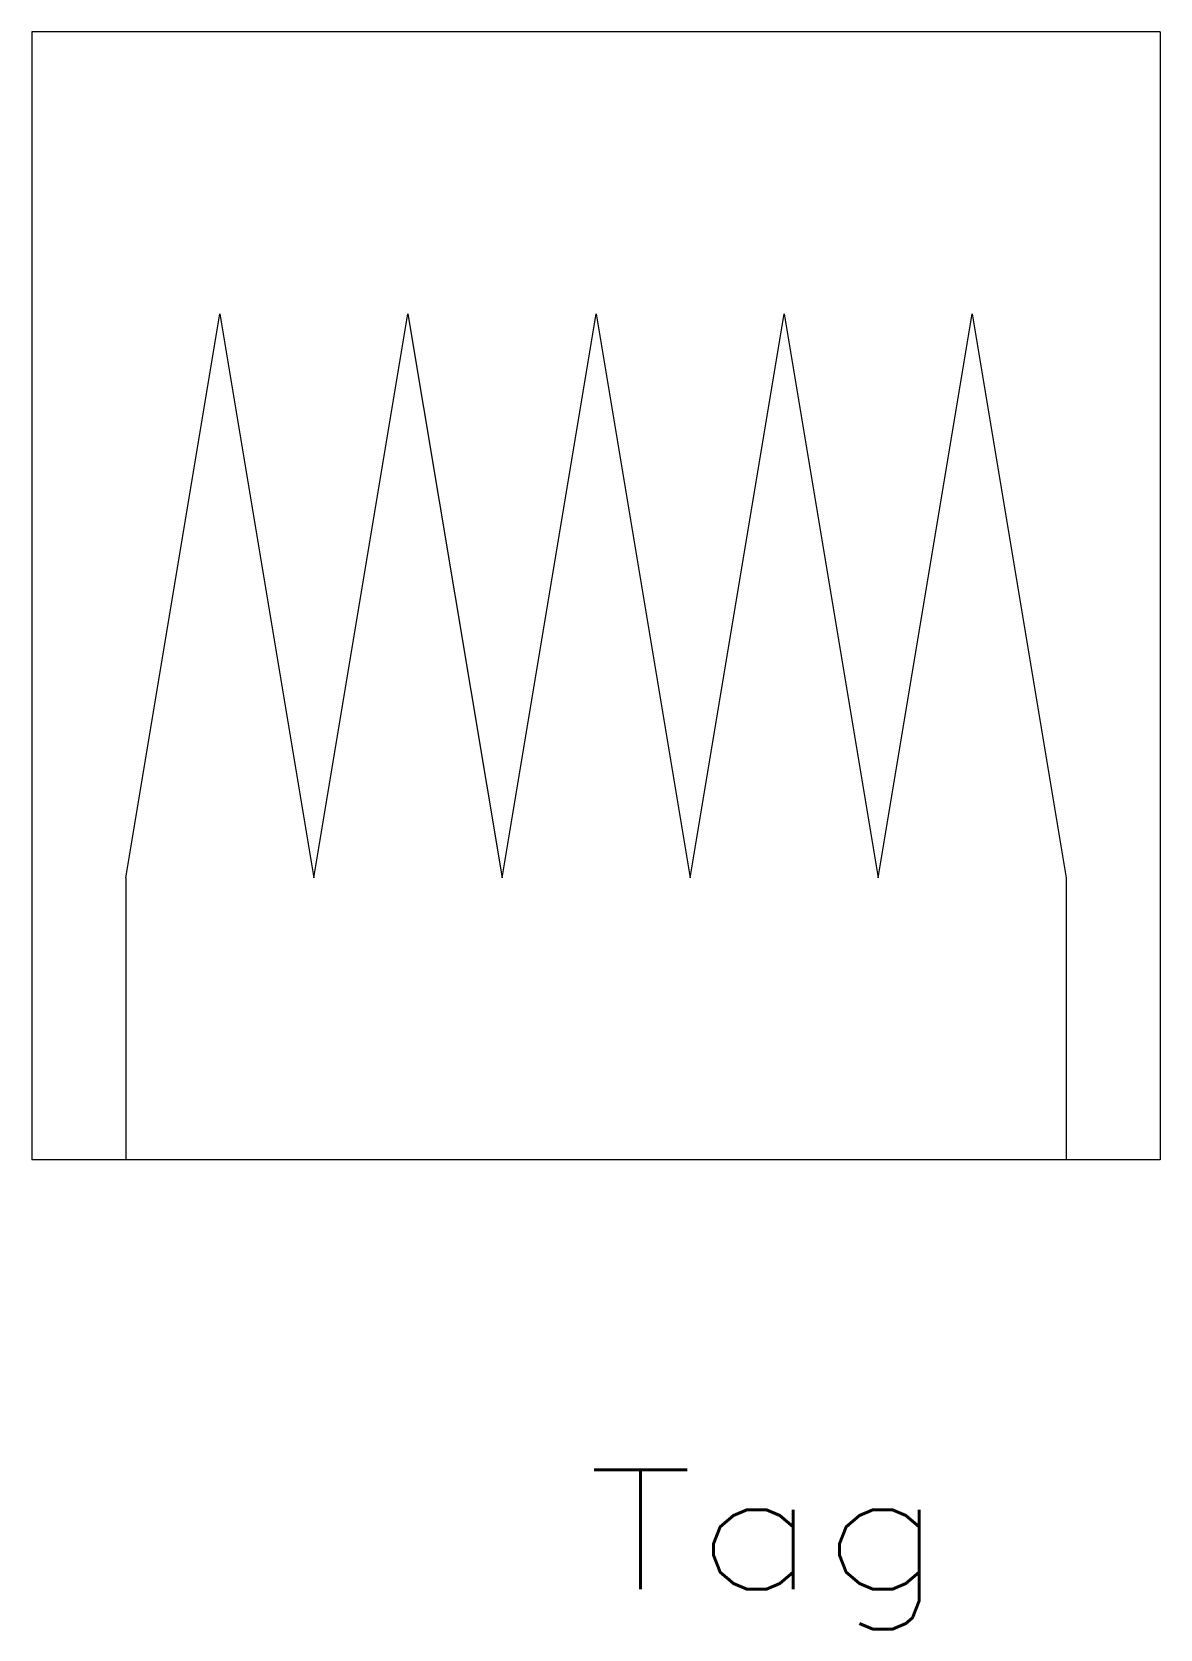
# Model space of a CAD drawing. Header units: inches. Extents: x -5.9 to 6.1, y -11.1 to 5.9.
import ezdxf
from ezdxf.enums import TextEntityAlignment as Align

# ---------------------------------------------------------------- set-up
doc = ezdxf.new("R2010")
doc.units = ezdxf.units.IN
doc.header["$MEASUREMENT"] = 0
doc.layers.get('0').update_dxf_attribs({"lineweight": 0})
doc.styles.add('_TCW_TXTSTY_1', font='TXT.SHX')

msp = doc.modelspace()

# ---------------------------------------------------------------- linework, layer by layer
at = {"linetype": 'Continuous'}
for p, q in [((6.083, 5.867), (-5.917, 5.867)), ((-5.917, 5.867), (-5.917, -6.133)), ((6.083, 5.867), (6.083, -6.133)), ((-4.917, -3.133), (-3.917, 2.867)), ((-3.917, 2.867), (-2.917, -3.133)), ((-2.917, -3.133), (-1.917, 2.867)), ((-1.917, 2.867), (-0.917, -3.133)), ((-0.917, -3.133), (0.083, 2.867)), ((0.083, 2.867), (1.083, -3.133)), ((1.083, -3.133), (2.083, 2.867)), ((2.083, 2.867), (3.083, -3.133)), ((3.083, -3.133), (4.083, 2.867)), ((4.083, 2.867), (5.083, -3.133)), ((-4.917, -3.133), (-4.917, -6.133)), ((5.083, -3.133), (5.083, -6.133)), ((6.083, -6.133), (-5.917, -6.133))]:
    msp.add_line(p, q, dxfattribs=at)

# ---------------------------------------------------------------- texts
at = {"color": 7, "linetype": 'Continuous', "style": '_TCW_TXTSTY_1', "width": 1.166667}
msp.add_text('Tag', height=1.27, dxfattribs=at).set_placement((-0.007, -10.704), (3.803, -10.704), align=Align.FIT)

doc.saveas('drawing.dxf')
